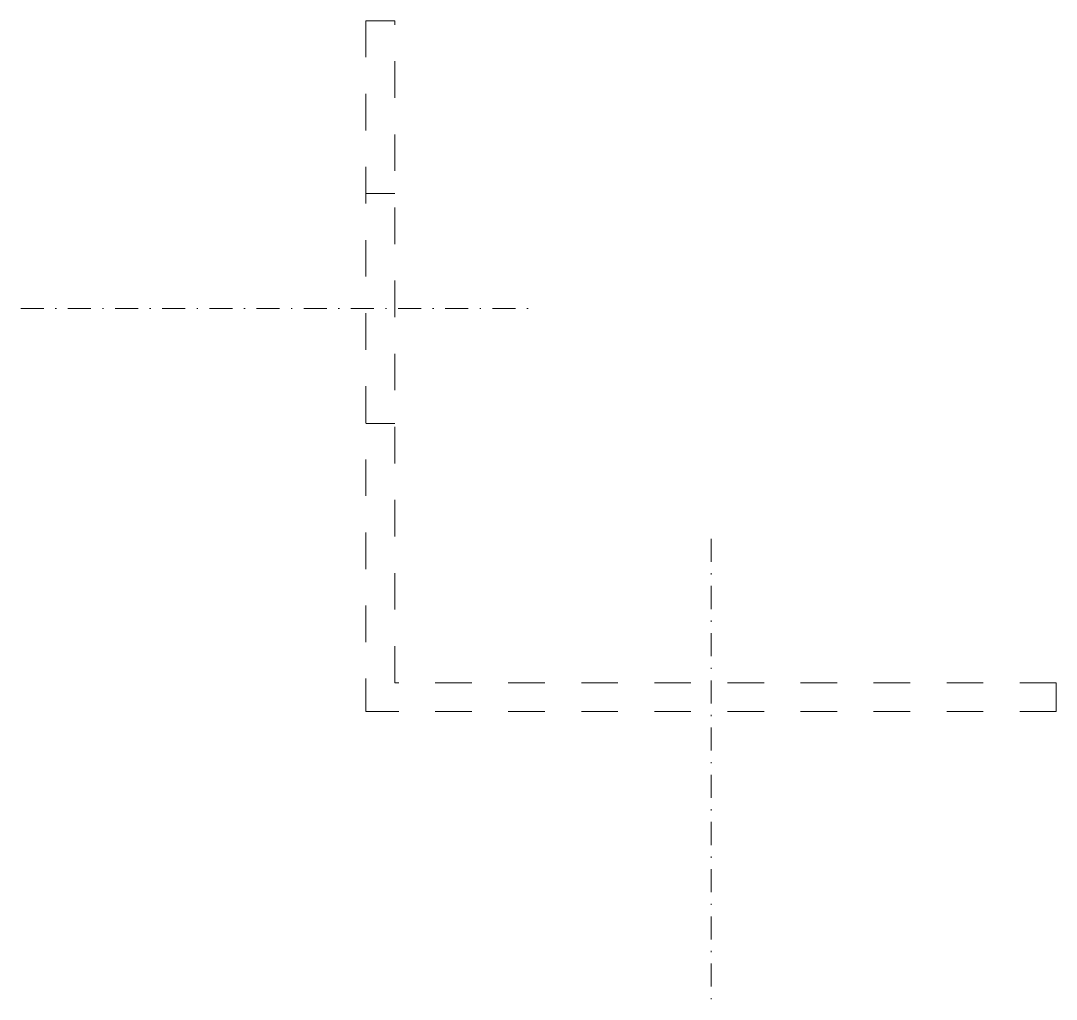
# Model space of a CAD drawing. Header units: metres. Extents: x -30 to 60, y -25 to 60.
import ezdxf

# ---------------------------------------------------------------- set-up
doc = ezdxf.new("R2010")
doc.units = ezdxf.units.M
doc.linetypes.add('Dash', pattern=[6.35, 3.175, -3.175])
doc.linetypes.add('Streep-stip _ detail', pattern=[4, 2, -1, 0, -1])
doc.layers.add('A-DETL-GENF', color=92, linetype='Continuous', lineweight=18)

# ---------------------------------------------------------------- blocks, each defined once
blk = doc.blocks.new('30 L-anker - 60x60-4462060-00_0 Basismaterialen')
at = {"layer": 'A-DETL-GENF', "linetype": 'Dash'}
for p, q in [((2.5, 60), (0, 60)), ((0, 60), (0, 0)), ((2.5, 2.5), (2.5, 60)), ((60, 2.5), (2.5, 2.5)), ((60, 2.5), (60, 0)), ((60, 0), (0, 0))]:
    blk.add_line(p, q, dxfattribs=at)
at = {"layer": 'A-DETL-GENF'}
for p, q in [((0, 45), (2.5, 45)), ((0, 25), (2.5, 25))]:
    blk.add_line(p, q, dxfattribs=at)
at = {"layer": 'A-DETL-GENF', "linetype": 'Streep-stip _ detail', "lineweight": 13}
for p, q in [((-30, 35), (15, 35)), ((30, 15), (30, -25))]:
    blk.add_line(p, q, dxfattribs=at)

msp = doc.modelspace()

# ---------------------------------------------------------------- block references
msp.add_blockref('30 L-anker - 60x60-4462060-00_0 Basismaterialen', (0, 0))

doc.saveas('drawing.dxf')
